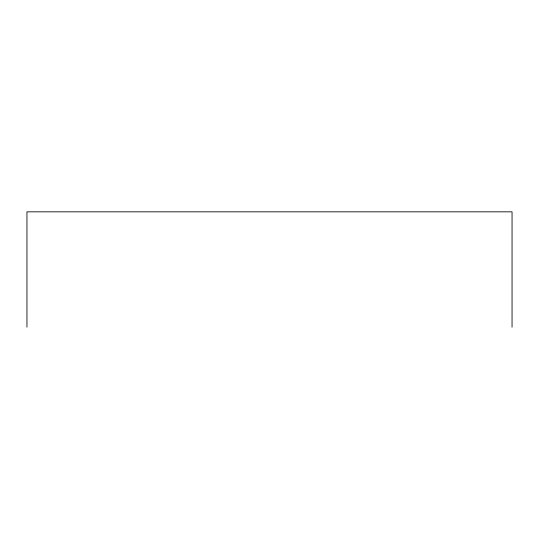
<?xml version="1.0" encoding="UTF-8"?>
<svg xmlns="http://www.w3.org/2000/svg" width="539" height="539" viewBox="0 0 539 539"><rect width="100%" height="100%" fill="white"/><g stroke="black" fill="none" stroke-linecap="round" stroke-linejoin="round"><path stroke-width="0.81" d="M512.05 327.166L512.05 211.834L26.95 211.834L26.95 327.166"/></g></svg>
